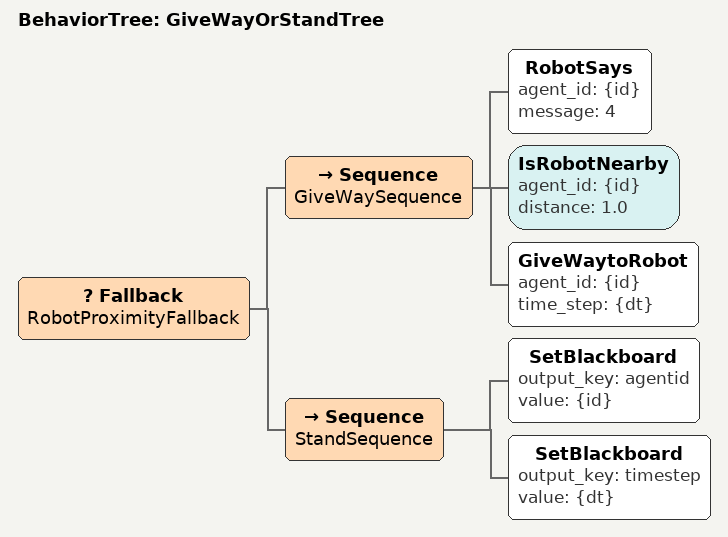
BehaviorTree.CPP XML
<root main_tree_to_execute='GiveWayOrStandTree'>
    <BehaviorTree ID='GiveWayOrStandTree'>
        <Fallback name='RobotProximityFallback'>
            <Sequence name='GiveWaySequence'>
                <RobotSays agent_id='{id}' message='4' />
                <IsRobotNearby agent_id='{id}' distance='1.0' />
                <GiveWaytoRobot agent_id='{id}' time_step='{dt}' />
            </Sequence>
            <Sequence name='StandSequence'>
                <SetBlackboard output_key='agentid' value='{id}' />
                <SetBlackboard output_key='timestep' value='{dt}' />
                <!-- Perform standing activity here if needed, omitted for simplicity -->
            </Sequence>
        </Fallback>
    </BehaviorTree>
</root>
